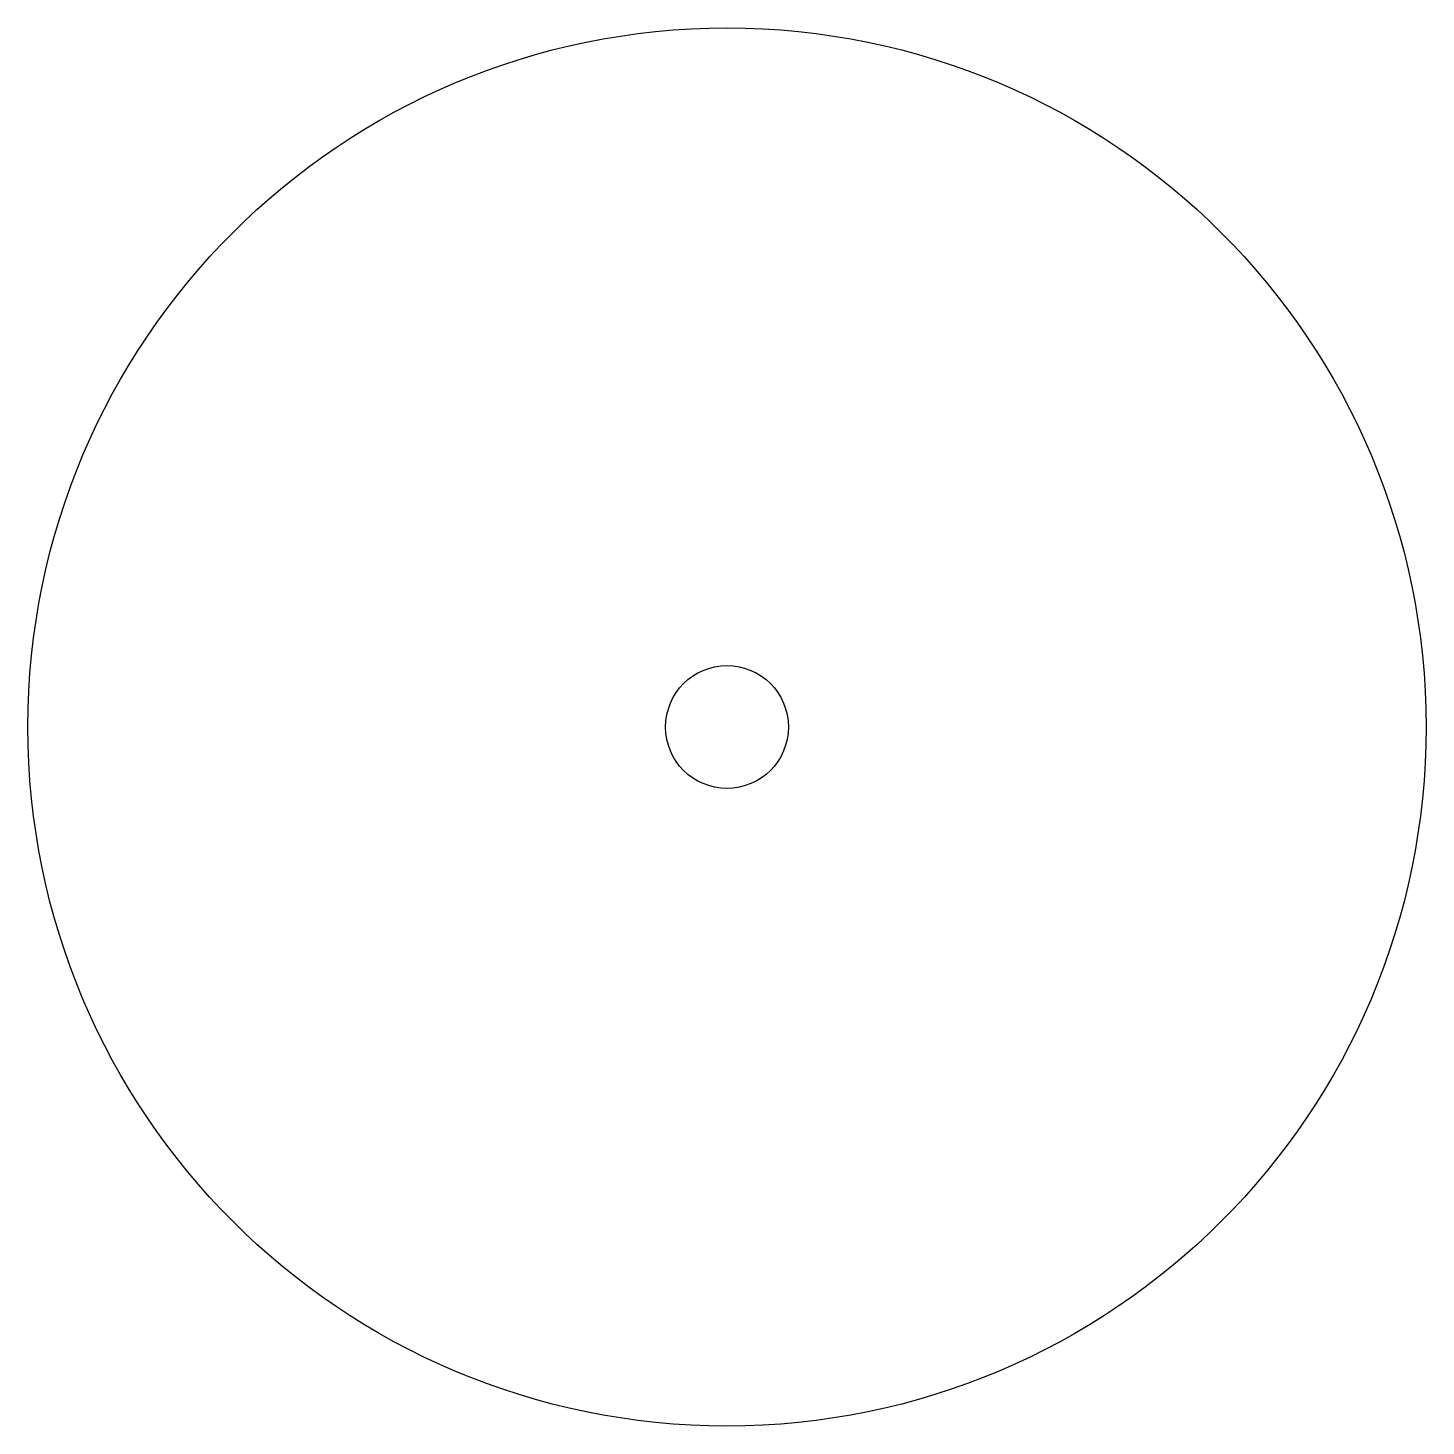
# Model space of a CAD drawing. Header units: millimetres. Extents: x -70 to 70, y -70 to 70.
import ezdxf

# ---------------------------------------------------------------- set-up
doc = ezdxf.new("R2010")
doc.units = ezdxf.units.MM
doc.layers.add('CUT', color=7, linetype='Continuous')

msp = doc.modelspace()

# ---------------------------------------------------------------- linework, layer by layer
at = {"layer": 'CUT'}
for radius in [70, 6.15]:
    msp.add_circle((0, 0), radius, dxfattribs=at)

doc.saveas('drawing.dxf')
